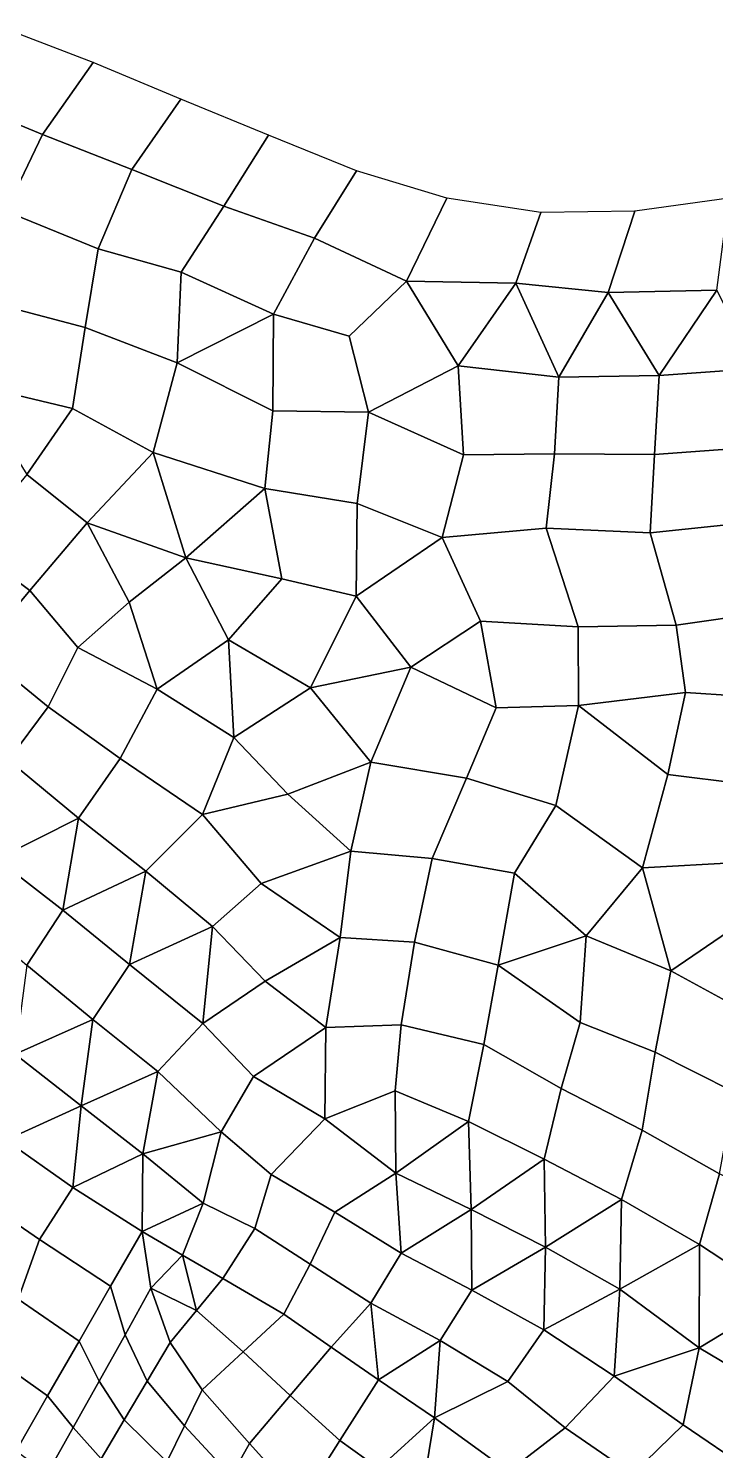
# Model space of a CAD drawing. Extents: x 380707 to 407438, y 6452841 to 6483357.
# Drawn here: x 396656.8 to 396801.6, y 6455589.2 to 6455888.6 of the extents above; entities that cross this region are included whole.
import ezdxf

# ---------------------------------------------------------------- set-up
doc = ezdxf.new("R2010")
doc.units = 0
for name, color, linetype in [('MESH_BOUND', 25, 'CONTINUOUS'), ('MESH_ELEMS', 18, 'CONTINUOUS'), ('MESH_NODES', 18, 'CONTINUOUS')]:
    doc.layers.add(name, color=color, linetype=linetype)

msp = doc.modelspace()

# ---------------------------------------------------------------- linework, layer by layer
at = {"layer": 'MESH_BOUND', "color": 25}
for points in [[(396670.457, 6455881.46, 0.426), (396651.767, 6455888.62, 0.791)], [(396688.934, 6455873.76, 0.204), (396670.457, 6455881.46, 0.426)], [(396707.431, 6455866.12, 0.424), (396688.934, 6455873.76, 0.204)], [(396725.992, 6455858.63, 0.507), (396707.431, 6455866.12, 0.424)], [(396745.035, 6455852.9, 0.64), (396725.992, 6455858.63, 0.507)], [(396764.818, 6455849.85, 0.974), (396745.035, 6455852.9, 0.64)], [(396804.449, 6455852.88, 0.989), (396784.624, 6455850.13, 0.457)], [(396784.624, 6455850.13, 0.457), (396764.818, 6455849.85, 0.974)]]:
    msp.add_polyline3d(points, dxfattribs=at)
at = {"layer": 'MESH_ELEMS', "color": 178}
for points in [[(396651.767, 6455888.62, 0.791), (396641.469, 6455873.9, 0.289), (396659.782, 6455866.28, 0.34), (396670.457, 6455881.46, 0.426)], [(396678.605, 6455858.92, 0.336), (396688.934, 6455873.76, 0.204), (396670.457, 6455881.46, 0.426), (396659.782, 6455866.28, 0.34)], [(396652.082, 6455850.16, 0.417), (396659.782, 6455866.28, 0.34), (396641.469, 6455873.9, 0.289), (396631.158, 6455860.95, 0.247)], [(396698.009, 6455851.22, 0.407), (396707.431, 6455866.12, 0.424), (396688.934, 6455873.76, 0.204), (396678.605, 6455858.92, 0.336)], [(396671.566, 6455842.21, 0.464), (396678.605, 6455858.92, 0.336), (396659.782, 6455866.28, 0.34), (396652.082, 6455850.16, 0.417)], [(396707.431, 6455866.12, 0.424), (396698.009, 6455851.22, 0.407), (396717.132, 6455844.47, 0.34), (396725.992, 6455858.63, 0.507)], [(396688.995, 6455837.29, 0.324), (396698.009, 6455851.22, 0.407), (396678.605, 6455858.92, 0.336), (396671.566, 6455842.21, 0.464)], [(396736.518, 6455835.38, 0.357), (396745.035, 6455852.9, 0.64), (396725.992, 6455858.63, 0.507), (396717.132, 6455844.47, 0.34)], [(396759.548, 6455835.01, 0.335), (396764.818, 6455849.85, 0.974), (396745.035, 6455852.9, 0.64), (396736.518, 6455835.38, 0.357)], [(396801.877, 6455833.48, 0.293), (396804.449, 6455852.88, 0.989), (396784.624, 6455850.13, 0.457), (396778.98, 6455833, 0.268)], [(396671.566, 6455842.21, 0.464), (396652.082, 6455850.16, 0.417), (396651.25, 6455830.31, 0.286), (396668.765, 6455825.64, 0.449)], [(396698.009, 6455851.22, 0.407), (396688.995, 6455837.29, 0.324), (396708.507, 6455828.48, 0.192), (396717.132, 6455844.47, 0.34)], [(396778.98, 6455833, 0.268), (396784.624, 6455850.13, 0.457), (396764.818, 6455849.85, 0.974), (396759.548, 6455835.01, 0.335)], [(396724.398, 6455823.82, 0.199), (396736.518, 6455835.38, 0.357), (396717.132, 6455844.47, 0.34), (396708.507, 6455828.48, 0.192)], [(396688.995, 6455837.29, 0.324), (396671.566, 6455842.21, 0.464), (396668.765, 6455825.64, 0.449), (396688.211, 6455818.22, 0.437)], [(396708.507, 6455828.48, 0.192), (396688.995, 6455837.29, 0.324), (396688.211, 6455818.22, 0.437), (396708.507, 6455828.48, 0.192)], [(396724.398, 6455823.82, 0.199), (396728.5, 6455807.8, 0.212), (396747.38, 6455817.59, 0.223), (396736.518, 6455835.38, 0.357)], [(396759.548, 6455835.01, 0.335), (396736.518, 6455835.38, 0.357), (396747.38, 6455817.59, 0.223), (396759.548, 6455835.01, 0.335)], [(396768.622, 6455815.2, 0.182), (396759.548, 6455835.01, 0.335), (396747.38, 6455817.59, 0.223), (396768.622, 6455815.2, 0.182)], [(396778.98, 6455833, 0.268), (396759.548, 6455835.01, 0.335), (396768.622, 6455815.2, 0.182), (396778.98, 6455833, 0.268)], [(396789.724, 6455815.55, 0.074), (396778.98, 6455833, 0.268), (396768.622, 6455815.2, 0.182), (396789.724, 6455815.55, 0.074)], [(396778.98, 6455833, 0.268), (396789.724, 6455815.55, 0.074), (396801.877, 6455833.48, 0.293), (396778.98, 6455833, 0.268)], [(396801.877, 6455833.48, 0.293), (396789.724, 6455815.55, 0.074), (396810.28, 6455817, 0.071), (396801.877, 6455833.48, 0.293)], [(396668.765, 6455825.64, 0.449), (396651.25, 6455830.31, 0.286), (396644.626, 6455813.74, -0.023), (396666.11, 6455808.63, 0.265)], [(396688.211, 6455818.22, 0.437), (396708.371, 6455808.11, 0.297), (396708.507, 6455828.48, 0.192), (396688.211, 6455818.22, 0.437)], [(396724.398, 6455823.82, 0.199), (396708.507, 6455828.48, 0.192), (396708.371, 6455808.11, 0.297), (396728.5, 6455807.8, 0.212)], [(396688.211, 6455818.22, 0.437), (396668.765, 6455825.64, 0.449), (396666.11, 6455808.63, 0.265), (396683.115, 6455799.33, 0.494)], [(396708.371, 6455808.11, 0.297), (396688.211, 6455818.22, 0.437), (396683.115, 6455799.33, 0.494), (396706.627, 6455791.72, 0.459)], [(396747.38, 6455817.59, 0.223), (396728.5, 6455807.8, 0.212), (396748.51, 6455798.87, 0.216), (396747.38, 6455817.59, 0.223)], [(396768.622, 6455815.2, 0.182), (396747.38, 6455817.59, 0.223), (396748.51, 6455798.87, 0.216), (396767.693, 6455799.06, 0.133)], [(396810.28, 6455817, 0.071), (396789.724, 6455815.55, 0.074), (396788.77, 6455798.88, 0.226), (396809.833, 6455800.43, 0.092)], [(396666.11, 6455808.63, 0.265), (396644.626, 6455813.74, -0.023), (396656.481, 6455794.68, -0.006), (396666.11, 6455808.63, 0.265)], [(396789.724, 6455815.55, 0.074), (396768.622, 6455815.2, 0.182), (396767.693, 6455799.06, 0.133), (396788.77, 6455798.88, 0.226)], [(396669.202, 6455784.55, 0.159), (396683.115, 6455799.33, 0.494), (396666.11, 6455808.63, 0.265), (396656.481, 6455794.68, -0.006)], [(396706.627, 6455791.72, 0.459), (396726.086, 6455788.6, 0.476), (396728.5, 6455807.8, 0.212), (396708.371, 6455808.11, 0.297)], [(396726.086, 6455788.6, 0.476), (396744.033, 6455781.46, 0.517), (396748.51, 6455798.87, 0.216), (396728.5, 6455807.8, 0.212)], [(396669.202, 6455784.55, 0.159), (396690.027, 6455777.18, 0.521), (396683.115, 6455799.33, 0.494), (396669.202, 6455784.55, 0.159)], [(396706.627, 6455791.72, 0.459), (396683.115, 6455799.33, 0.494), (396690.027, 6455777.18, 0.521), (396706.627, 6455791.72, 0.459)], [(396765.903, 6455783.42, 0.468), (396767.693, 6455799.06, 0.133), (396748.51, 6455798.87, 0.216), (396744.033, 6455781.46, 0.517)], [(396787.868, 6455782.44, 0.419), (396788.77, 6455798.88, 0.226), (396767.693, 6455799.06, 0.133), (396765.903, 6455783.42, 0.468)], [(396808.633, 6455784.56, 0.363), (396809.833, 6455800.43, 0.092), (396788.77, 6455798.88, 0.226), (396787.868, 6455782.44, 0.419)], [(396657.166, 6455770.31, -0.004), (396669.202, 6455784.55, 0.159), (396656.481, 6455794.68, -0.006), (396644.279, 6455779.83, -0.011)], [(396710.252, 6455772.7, 0.471), (396706.627, 6455791.72, 0.459), (396690.027, 6455777.18, 0.521), (396710.252, 6455772.7, 0.471)], [(396726.086, 6455788.6, 0.476), (396706.627, 6455791.72, 0.459), (396710.252, 6455772.7, 0.471), (396725.925, 6455769.07, 0.481)], [(396725.925, 6455769.07, 0.481), (396744.033, 6455781.46, 0.517), (396726.086, 6455788.6, 0.476), (396725.925, 6455769.07, 0.481)], [(396657.166, 6455770.31, -0.004), (396667.283, 6455758.24, -0.001), (396678.074, 6455767.81, 0.132), (396669.202, 6455784.55, 0.159)], [(396669.202, 6455784.55, 0.159), (396678.074, 6455767.81, 0.132), (396690.027, 6455777.18, 0.521), (396669.202, 6455784.55, 0.159)], [(396765.903, 6455783.42, 0.468), (396744.033, 6455781.46, 0.517), (396752.067, 6455763.82, 0.503), (396772.68, 6455762.63, 0.791)], [(396787.868, 6455782.44, 0.419), (396765.903, 6455783.42, 0.468), (396772.68, 6455762.63, 0.791), (396793.336, 6455762.99, 0.508)], [(396793.336, 6455762.99, 0.508), (396811.915, 6455765.65, 0.432), (396808.633, 6455784.56, 0.363), (396787.868, 6455782.44, 0.419)], [(396646.525, 6455757.56, -0.002), (396657.166, 6455770.31, -0.004), (396644.279, 6455779.83, -0.011), (396631.509, 6455769.69, -0.01)], [(396725.925, 6455769.07, 0.481), (396737.435, 6455754.14, 0.497), (396752.067, 6455763.82, 0.503), (396744.033, 6455781.46, 0.517)], [(396699.025, 6455759.9, 0.343), (396690.027, 6455777.18, 0.521), (396678.074, 6455767.81, 0.132), (396683.994, 6455749.49, 0)], [(396690.027, 6455777.18, 0.521), (396699.025, 6455759.9, 0.343), (396710.252, 6455772.7, 0.471), (396690.027, 6455777.18, 0.521)], [(396716.303, 6455749.78, 0.331), (396725.925, 6455769.07, 0.481), (396710.252, 6455772.7, 0.471), (396699.025, 6455759.9, 0.343)], [(396646.525, 6455757.56, -0.002), (396660.994, 6455745.77, -0.001), (396667.283, 6455758.24, -0.001), (396657.166, 6455770.31, -0.004)], [(396678.074, 6455767.81, 0.132), (396667.283, 6455758.24, -0.001), (396683.994, 6455749.49, 0), (396678.074, 6455767.81, 0.132)], [(396725.925, 6455769.07, 0.481), (396716.303, 6455749.78, 0.331), (396737.435, 6455754.14, 0.497), (396725.925, 6455769.07, 0.481)], [(396811.915, 6455765.65, 0.432), (396793.336, 6455762.99, 0.508), (396795.304, 6455748.82, 0.471), (396816.799, 6455747.41, 0.429)], [(396737.435, 6455754.14, 0.497), (396755.389, 6455745.59, 0.383), (396752.067, 6455763.82, 0.503), (396737.435, 6455754.14, 0.497)], [(396772.68, 6455762.63, 0.791), (396752.067, 6455763.82, 0.503), (396755.389, 6455745.59, 0.383), (396772.724, 6455746.09, 0.283)], [(396772.724, 6455746.09, 0.283), (396795.304, 6455748.82, 0.471), (396793.336, 6455762.99, 0.508), (396772.68, 6455762.63, 0.791)], [(396700.127, 6455739.31, 0), (396699.025, 6455759.9, 0.343), (396683.994, 6455749.49, 0), (396700.127, 6455739.31, 0)], [(396716.303, 6455749.78, 0.331), (396699.025, 6455759.9, 0.343), (396700.127, 6455739.31, 0), (396716.303, 6455749.78, 0.331)], [(396652.643, 6455734.55, -0.019), (396660.994, 6455745.77, -0.001), (396646.525, 6455757.56, -0.002), (396634.423, 6455746.29, 0.268)], [(396660.994, 6455745.77, -0.001), (396676.152, 6455734.87, 0), (396683.994, 6455749.49, 0), (396667.283, 6455758.24, -0.001)], [(396716.303, 6455749.78, 0.331), (396729.015, 6455734.13, -0.032), (396737.435, 6455754.14, 0.497), (396716.303, 6455749.78, 0.331)], [(396749.164, 6455730.76, 0.155), (396755.389, 6455745.59, 0.383), (396737.435, 6455754.14, 0.497), (396729.015, 6455734.13, -0.032)], [(396716.303, 6455749.78, 0.331), (396700.127, 6455739.31, 0), (396711.514, 6455727.41, -0.001), (396729.015, 6455734.13, -0.032)], [(396700.127, 6455739.31, 0), (396683.994, 6455749.49, 0), (396676.152, 6455734.87, 0), (396693.527, 6455723.14, 0)], [(396795.304, 6455748.82, 0.471), (396772.724, 6455746.09, 0.283), (396791.607, 6455731.55, 0.171), (396795.304, 6455748.82, 0.471)], [(396807.409, 6455729.56, 0.129), (396816.799, 6455747.41, 0.429), (396795.304, 6455748.82, 0.471), (396791.607, 6455731.55, 0.171)], [(396660.994, 6455745.77, -0.001), (396652.643, 6455734.55, -0.019), (396667.405, 6455722.34, 0.278), (396676.152, 6455734.87, 0)], [(396767.978, 6455725.03, 0.332), (396772.724, 6455746.09, 0.283), (396755.389, 6455745.59, 0.383), (396749.164, 6455730.76, 0.155)], [(396767.978, 6455725.03, 0.332), (396786.259, 6455711.85, 0.117), (396791.607, 6455731.55, 0.171), (396772.724, 6455746.09, 0.283)], [(396700.127, 6455739.31, 0), (396693.527, 6455723.14, 0), (396711.514, 6455727.41, -0.001), (396700.127, 6455739.31, 0)], [(396681.589, 6455711.16, 0.435), (396693.527, 6455723.14, 0), (396676.152, 6455734.87, 0), (396667.405, 6455722.34, 0.278)], [(396650.184, 6455713.73, 0.043), (396667.405, 6455722.34, 0.278), (396652.643, 6455734.55, -0.019), (396635.671, 6455725.03, 0.451)], [(396724.795, 6455715.39, -0.001), (396729.015, 6455734.13, -0.032), (396711.514, 6455727.41, -0.001), (396724.795, 6455715.39, -0.001)], [(396729.015, 6455734.13, -0.032), (396724.795, 6455715.39, -0.001), (396741.903, 6455713.84, 0.012), (396749.164, 6455730.76, 0.155)], [(396759.267, 6455710.79, 0.429), (396767.978, 6455725.03, 0.332), (396749.164, 6455730.76, 0.155), (396741.903, 6455713.84, 0.012)], [(396806.412, 6455713.03, 0.182), (396807.409, 6455729.56, 0.129), (396791.607, 6455731.55, 0.171), (396786.259, 6455711.85, 0.117)], [(396711.514, 6455727.41, -0.001), (396693.527, 6455723.14, 0), (396705.847, 6455708.61, 0.15), (396724.795, 6455715.39, -0.001)], [(396695.591, 6455699.51, 0.437), (396705.847, 6455708.61, 0.15), (396693.527, 6455723.14, 0), (396681.589, 6455711.16, 0.435)], [(396786.259, 6455711.85, 0.117), (396767.978, 6455725.03, 0.332), (396759.267, 6455710.79, 0.429), (396774.34, 6455697.59, 0.089)], [(396650.184, 6455713.73, 0.043), (396664.096, 6455702.99, -0.003), (396667.405, 6455722.34, 0.278), (396650.184, 6455713.73, 0.043)], [(396664.096, 6455702.99, -0.003), (396681.589, 6455711.16, 0.435), (396667.405, 6455722.34, 0.278), (396664.096, 6455702.99, -0.003)], [(396722.514, 6455697.21, 0.226), (396724.795, 6455715.39, -0.001), (396705.847, 6455708.61, 0.15), (396722.514, 6455697.21, 0.226)], [(396738.174, 6455696.24, 0.15), (396741.903, 6455713.84, 0.012), (396724.795, 6455715.39, -0.001), (396722.514, 6455697.21, 0.226)], [(396759.267, 6455710.79, 0.429), (396741.903, 6455713.84, 0.012), (396738.174, 6455696.24, 0.15), (396755.855, 6455691.42, 0.035)], [(396643.088, 6455702.64, 0.462), (396656.506, 6455691.36, 0.507), (396664.096, 6455702.99, -0.003), (396650.184, 6455713.73, 0.043)], [(396678.122, 6455691.55, 0.408), (396681.589, 6455711.16, 0.435), (396664.096, 6455702.99, -0.003), (396678.122, 6455691.55, 0.408)], [(396681.589, 6455711.16, 0.435), (396678.122, 6455691.55, 0.408), (396695.591, 6455699.51, 0.437), (396681.589, 6455711.16, 0.435)], [(396774.34, 6455697.59, 0.089), (396792.231, 6455690.16, 0.047), (396786.259, 6455711.85, 0.117), (396774.34, 6455697.59, 0.089)], [(396786.259, 6455711.85, 0.117), (396792.231, 6455690.16, 0.047), (396805.914, 6455699.53, 0.07), (396806.412, 6455713.03, 0.182)], [(396706.744, 6455688.04, 0.428), (396722.514, 6455697.21, 0.226), (396705.847, 6455708.61, 0.15), (396695.591, 6455699.51, 0.437)], [(396759.267, 6455710.79, 0.429), (396755.855, 6455691.42, 0.035), (396774.34, 6455697.59, 0.089), (396759.267, 6455710.79, 0.429)], [(396656.506, 6455691.36, 0.507), (396670.395, 6455679.93, 0.489), (396678.122, 6455691.55, 0.408), (396664.096, 6455702.99, -0.003)], [(396693.565, 6455679.11, 0.472), (396695.591, 6455699.51, 0.437), (396678.122, 6455691.55, 0.408), (396693.565, 6455679.11, 0.472)], [(396693.565, 6455679.11, 0.472), (396706.744, 6455688.04, 0.428), (396695.591, 6455699.51, 0.437), (396693.565, 6455679.11, 0.472)], [(396792.231, 6455690.16, 0.047), (396810.715, 6455680.11, -0.001), (396805.914, 6455699.53, 0.07), (396792.231, 6455690.16, 0.047)], [(396719.54, 6455678.23, 0.43), (396722.514, 6455697.21, 0.226), (396706.744, 6455688.04, 0.428), (396719.54, 6455678.23, 0.43)], [(396735.367, 6455678.79, 0.373), (396738.174, 6455696.24, 0.15), (396722.514, 6455697.21, 0.226), (396719.54, 6455678.23, 0.43)], [(396735.367, 6455678.79, 0.373), (396752.83, 6455674.65, 0.437), (396755.855, 6455691.42, 0.035), (396738.174, 6455696.24, 0.15)], [(396774.34, 6455697.59, 0.089), (396755.855, 6455691.42, 0.035), (396773.068, 6455679.32, 0.148), (396774.34, 6455697.59, 0.089)], [(396773.068, 6455679.32, 0.148), (396788.886, 6455673.09, 0.43), (396792.231, 6455690.16, 0.047), (396774.34, 6455697.59, 0.089)], [(396670.395, 6455679.93, 0.489), (396656.506, 6455691.36, 0.507), (396654.066, 6455672.63, 0.204), (396670.395, 6455679.93, 0.489)], [(396670.395, 6455679.93, 0.489), (396684.083, 6455669, 0.506), (396693.565, 6455679.11, 0.472), (396678.122, 6455691.55, 0.408)], [(396752.83, 6455674.65, 0.437), (396769.072, 6455665.39, 0.431), (396773.068, 6455679.32, 0.148), (396755.855, 6455691.42, 0.035)], [(396810.715, 6455680.11, -0.001), (396792.231, 6455690.16, 0.047), (396788.886, 6455673.09, 0.43), (396805.638, 6455664.62, 0.384)], [(396706.744, 6455688.04, 0.428), (396693.565, 6455679.11, 0.472), (396704.242, 6455667.97, 0.437), (396719.54, 6455678.23, 0.43)], [(396667.944, 6455661.78, 0.203), (396670.395, 6455679.93, 0.489), (396654.066, 6455672.63, 0.204), (396667.944, 6455661.78, 0.203)], [(396667.944, 6455661.78, 0.203), (396684.083, 6455669, 0.506), (396670.395, 6455679.93, 0.489), (396667.944, 6455661.78, 0.203)], [(396684.083, 6455669, 0.506), (396697.437, 6455656.3, 0.471), (396704.242, 6455667.97, 0.437), (396693.565, 6455679.11, 0.472)], [(396719.54, 6455678.23, 0.43), (396704.242, 6455667.97, 0.437), (396719.308, 6455659.01, 0.399), (396719.54, 6455678.23, 0.43)], [(396734.133, 6455664.92, 0.438), (396735.367, 6455678.79, 0.373), (396719.54, 6455678.23, 0.43), (396719.308, 6455659.01, 0.399)], [(396752.83, 6455674.65, 0.437), (396735.367, 6455678.79, 0.373), (396734.133, 6455664.92, 0.438), (396749.555, 6455658.47, 0.453)], [(396788.886, 6455673.09, 0.43), (396773.068, 6455679.32, 0.148), (396769.072, 6455665.39, 0.431), (396786.147, 6455656.62, 0.46)], [(396667.944, 6455661.78, 0.203), (396654.066, 6455672.63, 0.204), (396652.078, 6455654.51, -0.714), (396667.944, 6455661.78, 0.203)], [(396769.072, 6455665.39, 0.431), (396752.83, 6455674.65, 0.437), (396749.555, 6455658.47, 0.453), (396765.494, 6455650.53, 0.518)], [(396805.638, 6455664.62, 0.384), (396788.886, 6455673.09, 0.43), (396786.147, 6455656.62, 0.46), (396802.47, 6455647.43, 0.416)], [(396667.944, 6455661.78, 0.203), (396680.929, 6455651.69, 0.378), (396684.083, 6455669, 0.506), (396667.944, 6455661.78, 0.203)], [(396697.437, 6455656.3, 0.471), (396684.083, 6455669, 0.506), (396680.929, 6455651.69, 0.378), (396697.437, 6455656.3, 0.471)], [(396708.017, 6455647.29, 0.352), (396719.308, 6455659.01, 0.399), (396704.242, 6455667.97, 0.437), (396697.437, 6455656.3, 0.471)], [(396734.133, 6455664.92, 0.438), (396719.308, 6455659.01, 0.399), (396734.289, 6455647.6, 0.483), (396734.133, 6455664.92, 0.438)], [(396749.555, 6455658.47, 0.453), (396734.133, 6455664.92, 0.438), (396734.289, 6455647.6, 0.483), (396749.555, 6455658.47, 0.453)], [(396786.147, 6455656.62, 0.46), (396769.072, 6455665.39, 0.431), (396765.494, 6455650.53, 0.518), (396781.81, 6455642.03, -0.108)], [(396666.209, 6455644.57, -0.691), (396667.944, 6455661.78, 0.203), (396652.078, 6455654.51, -0.714), (396666.209, 6455644.57, -0.691)], [(396666.209, 6455644.57, -0.691), (396680.929, 6455651.69, 0.378), (396667.944, 6455661.78, 0.203), (396666.209, 6455644.57, -0.691)], [(396721.426, 6455639.35, 0.344), (396734.289, 6455647.6, 0.483), (396719.308, 6455659.01, 0.399), (396708.017, 6455647.29, 0.352)], [(396749.555, 6455658.47, 0.453), (396734.289, 6455647.6, 0.483), (396750.108, 6455639.91, 0.511), (396749.555, 6455658.47, 0.453)], [(396749.555, 6455658.47, 0.453), (396750.108, 6455639.91, 0.511), (396765.494, 6455650.53, 0.518), (396749.555, 6455658.47, 0.453)], [(396652.078, 6455654.51, -0.714), (396643.793, 6455644.14, -1.27), (396659.188, 6455633.65, -1.301), (396666.209, 6455644.57, -0.691)], [(396697.437, 6455656.3, 0.471), (396680.929, 6455651.69, 0.378), (396693.64, 6455641.26, 0.101), (396697.437, 6455656.3, 0.471)], [(396708.017, 6455647.29, 0.352), (396697.437, 6455656.3, 0.471), (396693.64, 6455641.26, 0.101), (396704.58, 6455635.92, 0.146)], [(396781.81, 6455642.03, -0.108), (396798.218, 6455632.56, 0.426), (396802.47, 6455647.43, 0.416), (396786.147, 6455656.62, 0.46)], [(396666.209, 6455644.57, -0.691), (396680.799, 6455635.32, -0.514), (396680.929, 6455651.69, 0.378), (396666.209, 6455644.57, -0.691)], [(396680.799, 6455635.32, -0.514), (396693.64, 6455641.26, 0.101), (396680.929, 6455651.69, 0.378), (396680.799, 6455635.32, -0.514)], [(396765.494, 6455650.53, 0.518), (396750.108, 6455639.91, 0.511), (396765.818, 6455631.98, 0.544), (396765.494, 6455650.53, 0.518)], [(396765.818, 6455631.98, 0.544), (396781.81, 6455642.03, -0.108), (396765.494, 6455650.53, 0.518), (396765.818, 6455631.98, 0.544)], [(396716.223, 6455628.44, 0.256), (396721.426, 6455639.35, 0.344), (396708.017, 6455647.29, 0.352), (396704.58, 6455635.92, 0.146)], [(396721.426, 6455639.35, 0.344), (396735.383, 6455630.75, 0.395), (396734.289, 6455647.6, 0.483), (396721.426, 6455639.35, 0.344)], [(396750.108, 6455639.91, 0.511), (396734.289, 6455647.6, 0.483), (396735.383, 6455630.75, 0.395), (396750.108, 6455639.91, 0.511)], [(396798.218, 6455632.56, 0.426), (396815.435, 6455621.3, 0.107), (396817.576, 6455640.13, 0.418), (396802.47, 6455647.43, 0.416)], [(396643.793, 6455644.14, -1.27), (396640.591, 6455630.46, -0.891), (396654.694, 6455621.03, -0.972), (396659.188, 6455633.65, -1.301)], [(396666.209, 6455644.57, -0.691), (396659.188, 6455633.65, -1.301), (396674.16, 6455623.78, -1.253), (396680.799, 6455635.32, -0.514)], [(396781.81, 6455642.03, -0.108), (396765.818, 6455631.98, 0.544), (396781.466, 6455623.17, -0.007), (396781.81, 6455642.03, -0.108)], [(396781.466, 6455623.17, -0.007), (396798.218, 6455632.56, 0.426), (396781.81, 6455642.03, -0.108), (396781.466, 6455623.17, -0.007)], [(396689.292, 6455630.35, -0.374), (396693.64, 6455641.26, 0.101), (396680.799, 6455635.32, -0.514), (396689.292, 6455630.35, -0.374)], [(396704.58, 6455635.92, 0.146), (396693.64, 6455641.26, 0.101), (396689.292, 6455630.35, -0.374), (396697.787, 6455625.38, -0.362)], [(396716.223, 6455628.44, 0.256), (396728.958, 6455620.21, 0.316), (396735.383, 6455630.75, 0.395), (396721.426, 6455639.35, 0.344)], [(396750.303, 6455622.93, 0.31), (396750.108, 6455639.91, 0.511), (396735.383, 6455630.75, 0.395), (396750.303, 6455622.93, 0.31)], [(396765.818, 6455631.98, 0.544), (396750.108, 6455639.91, 0.511), (396750.303, 6455622.93, 0.31), (396765.818, 6455631.98, 0.544)], [(396659.188, 6455633.65, -1.301), (396654.694, 6455621.03, -0.972), (396667.52, 6455612.24, -1.046), (396674.16, 6455623.78, -1.253)], [(396682.654, 6455623.35, -1.104), (396680.799, 6455635.32, -0.514), (396674.16, 6455623.78, -1.253), (396677.188, 6455613.58, -1.206)], [(396682.654, 6455623.35, -1.104), (396689.292, 6455630.35, -0.374), (396680.799, 6455635.32, -0.514), (396682.654, 6455623.35, -1.104)], [(396710.665, 6455617.88, -0.196), (396716.223, 6455628.44, 0.256), (396704.58, 6455635.92, 0.146), (396697.787, 6455625.38, -0.362)], [(396689.292, 6455630.35, -0.374), (396682.654, 6455623.35, -1.104), (396692.234, 6455618.65, -0.871), (396689.292, 6455630.35, -0.374)], [(396692.234, 6455618.65, -0.871), (396697.787, 6455625.38, -0.362), (396689.292, 6455630.35, -0.374), (396692.234, 6455618.65, -0.871)], [(396743.615, 6455612.39, 0.326), (396750.303, 6455622.93, 0.31), (396735.383, 6455630.75, 0.395), (396728.958, 6455620.21, 0.316)], [(396765.818, 6455631.98, 0.544), (396750.303, 6455622.93, 0.31), (396765.443, 6455614.6, 0.539), (396765.818, 6455631.98, 0.544)], [(396781.466, 6455623.17, -0.007), (396765.818, 6455631.98, 0.544), (396765.443, 6455614.6, 0.539), (396781.466, 6455623.17, -0.007)], [(396781.466, 6455623.17, -0.007), (396798.145, 6455610.79, 0.39), (396798.218, 6455632.56, 0.426), (396781.466, 6455623.17, -0.007)], [(396798.218, 6455632.56, 0.426), (396798.145, 6455610.79, 0.39), (396815.435, 6455621.3, 0.107), (396798.218, 6455632.56, 0.426)], [(396710.665, 6455617.88, -0.196), (396720.633, 6455610.95, -0.041), (396728.958, 6455620.21, 0.316), (396716.223, 6455628.44, 0.256)], [(396697.787, 6455625.38, -0.362), (396692.234, 6455618.65, -0.871), (396702.073, 6455609.94, -0.842), (396710.665, 6455617.88, -0.196)], [(396654.694, 6455621.03, -0.972), (396648.072, 6455609.74, -0.617), (396660.88, 6455600.7, -0.863), (396667.52, 6455612.24, -1.046)], [(396677.188, 6455613.58, -1.206), (396674.16, 6455623.78, -1.253), (396667.52, 6455612.24, -1.046), (396671.723, 6455603.8, -0.925)], [(396686.68, 6455611.93, -1.19), (396682.654, 6455623.35, -1.104), (396677.188, 6455613.58, -1.206), (396681.838, 6455603.78, -1.181)], [(396686.68, 6455611.93, -1.19), (396692.234, 6455618.65, -0.871), (396682.654, 6455623.35, -1.104), (396686.68, 6455611.93, -1.19)], [(396757.859, 6455603.71, 0.249), (396765.443, 6455614.6, 0.539), (396750.303, 6455622.93, 0.31), (396743.615, 6455612.39, 0.326)], [(396781.466, 6455623.17, -0.007), (396765.443, 6455614.6, 0.539), (396780.261, 6455604.85, 0.418), (396781.466, 6455623.17, -0.007)], [(396780.261, 6455604.85, 0.418), (396798.145, 6455610.79, 0.39), (396781.466, 6455623.17, -0.007), (396780.261, 6455604.85, 0.418)], [(396815.435, 6455621.3, 0.107), (396798.145, 6455610.79, 0.39), (396814.606, 6455601.07, 0.299), (396815.435, 6455621.3, 0.107)], [(396692.234, 6455618.65, -0.871), (396686.68, 6455611.93, -1.19), (396693.48, 6455602, -1.195), (396702.073, 6455609.94, -0.842)], [(396728.958, 6455620.21, 0.316), (396720.633, 6455610.95, -0.041), (396730.631, 6455604.06, 0.109), (396728.958, 6455620.21, 0.316)], [(396728.958, 6455620.21, 0.316), (396730.631, 6455604.06, 0.109), (396743.615, 6455612.39, 0.326), (396728.958, 6455620.21, 0.316)], [(396702.073, 6455609.94, -0.842), (396712.021, 6455600.8, -0.804), (396720.633, 6455610.95, -0.041), (396710.665, 6455617.88, -0.196)], [(396671.723, 6455603.8, -0.925), (396667.52, 6455612.24, -1.046), (396660.88, 6455600.7, -0.863), (396666.258, 6455594.03, -0.903)], [(396681.838, 6455603.78, -1.181), (396677.188, 6455613.58, -1.206), (396671.723, 6455603.8, -0.925), (396676.995, 6455595.62, -0.963)], [(396742.371, 6455596.07, 0.238), (396743.615, 6455612.39, 0.326), (396730.631, 6455604.06, 0.109), (396742.371, 6455596.07, 0.238)], [(396757.859, 6455603.71, 0.249), (396743.615, 6455612.39, 0.326), (396742.371, 6455596.07, 0.238), (396757.859, 6455603.71, 0.249)], [(396769.966, 6455593.99, 0.107), (396780.261, 6455604.85, 0.418), (396765.443, 6455614.6, 0.539), (396757.859, 6455603.71, 0.249)], [(396648.072, 6455609.74, -0.617), (396641.514, 6455598.39, -0.032), (396654.24, 6455589.15, -0.355), (396660.88, 6455600.7, -0.863)], [(396693.48, 6455602, -1.195), (396686.68, 6455611.93, -1.19), (396681.838, 6455603.78, -1.181), (396689.73, 6455594.39, -1.167)], [(396693.48, 6455602, -1.195), (396703.41, 6455590.66, -1.075), (396712.021, 6455600.8, -0.804), (396702.073, 6455609.94, -0.842)], [(396712.021, 6455600.8, -0.804), (396722.491, 6455591.29, -0.771), (396730.631, 6455604.06, 0.109), (396720.633, 6455610.95, -0.041)], [(396798.145, 6455610.79, 0.39), (396780.261, 6455604.85, 0.418), (396794.768, 6455594.62, 0.436), (396798.145, 6455610.79, 0.39)], [(396794.768, 6455594.62, 0.436), (396808.648, 6455585.23, 0.406), (396814.606, 6455601.07, 0.299), (396798.145, 6455610.79, 0.39)], [(396676.995, 6455595.62, -0.963), (396671.723, 6455603.8, -0.925), (396666.258, 6455594.03, -0.903), (396672.153, 6455587.47, -0.925)], [(396689.73, 6455594.39, -1.167), (396681.838, 6455603.78, -1.181), (396676.995, 6455595.62, -0.963), (396685.981, 6455586.79, -1.164)], [(396730.631, 6455604.06, 0.109), (396722.491, 6455591.29, -0.771), (396730.655, 6455585.39, -0.851), (396742.371, 6455596.07, 0.238)], [(396757.968, 6455584.77, 0.044), (396769.966, 6455593.99, 0.107), (396757.859, 6455603.71, 0.249), (396742.371, 6455596.07, 0.238)], [(396784.111, 6455584.24, 0.132), (396794.768, 6455594.62, 0.436), (396780.261, 6455604.85, 0.418), (396769.966, 6455593.99, 0.107)], [(396666.258, 6455594.03, -0.903), (396660.88, 6455600.7, -0.863), (396654.24, 6455589.15, -0.355), (396660.792, 6455584.25, -0.425)], [(396703.41, 6455590.66, -1.075), (396693.48, 6455602, -1.195), (396689.73, 6455594.39, -1.167), (396699.529, 6455583.79, -1.151)], [(396703.41, 6455590.66, -1.075), (396714.351, 6455578.52, -0.865), (396722.491, 6455591.29, -0.771), (396712.021, 6455600.8, -0.804)], [(396672.153, 6455587.47, -0.925), (396666.258, 6455594.03, -0.903), (396660.792, 6455584.25, -0.425), (396667.31, 6455579.31, -0.408)], [(396685.981, 6455586.79, -1.164), (396676.995, 6455595.62, -0.963), (396672.153, 6455587.47, -0.925), (396682.231, 6455579.18, -1.179)], [(396699.529, 6455583.79, -1.151), (396689.73, 6455594.39, -1.167), (396685.981, 6455586.79, -1.164), (396695.883, 6455577.32, -1.429)], [(396742.371, 6455596.07, 0.238), (396730.655, 6455585.39, -0.851), (396739.66, 6455579.27, -0.827), (396742.371, 6455596.07, 0.238)], [(396742.371, 6455596.07, 0.238), (396739.66, 6455579.27, -0.827), (396748.994, 6455572.11, -0.821), (396757.968, 6455584.77, 0.044)], [(396796.632, 6455574.61, 0.15), (396808.648, 6455585.23, 0.406), (396794.768, 6455594.62, 0.436), (396784.111, 6455584.24, 0.132)], [(396722.491, 6455591.29, -0.771), (396714.351, 6455578.52, -0.865), (396722.853, 6455572.05, -0.725), (396730.655, 6455585.39, -0.851)], [(396769.966, 6455593.99, 0.107), (396757.968, 6455584.77, 0.044), (396771.27, 6455573.49, -0.094), (396784.111, 6455584.24, 0.132)], [(396714.351, 6455578.52, -0.865), (396703.41, 6455590.66, -1.075), (396699.529, 6455583.79, -1.151), (396708.618, 6455570.6, -1.159)]]:
    msp.add_3dface(points, dxfattribs=at)
at = {"layer": 'MESH_NODES', "color": 18}
for p in [(396670.457, 6455881.46, 0.426), (396688.934, 6455873.76, 0.204), (396659.782, 6455866.28, 0.34), (396707.431, 6455866.12, 0.424), (396678.605, 6455858.92, 0.336), (396725.992, 6455858.63, 0.507), (396745.035, 6455852.9, 0.64), (396698.009, 6455851.22, 0.407), (396764.818, 6455849.85, 0.974), (396784.624, 6455850.13, 0.457), (396717.132, 6455844.47, 0.34), (396671.566, 6455842.21, 0.464), (396688.995, 6455837.29, 0.324), (396736.518, 6455835.38, 0.357), (396759.548, 6455835.01, 0.335), (396778.98, 6455833, 0.268), (396708.507, 6455828.48, 0.192), (396668.765, 6455825.64, 0.449), (396724.398, 6455823.82, 0.199), (396688.211, 6455818.22, 0.437), (396747.38, 6455817.59, 0.223), (396768.622, 6455815.2, 0.182), (396789.724, 6455815.55, 0.074), (396666.11, 6455808.63, 0.265), (396708.371, 6455808.11, 0.297), (396728.5, 6455807.8, 0.212), (396683.115, 6455799.33, 0.494), (396748.51, 6455798.87, 0.216), (396767.693, 6455799.06, 0.133), (396788.77, 6455798.88, 0.226), (396706.627, 6455791.72, 0.459), (396726.086, 6455788.6, 0.476), (396669.202, 6455784.55, 0.159), (396765.903, 6455783.42, 0.468), (396744.033, 6455781.46, 0.517), (396787.868, 6455782.44, 0.419), (396690.027, 6455777.18, 0.521), (396710.252, 6455772.7, 0.471), (396657.166, 6455770.31, -0.004), (396678.074, 6455767.81, 0.132), (396725.925, 6455769.07, 0.481), (396752.067, 6455763.82, 0.503), (396772.68, 6455762.63, 0.791), (396793.336, 6455762.99, 0.508), (396699.025, 6455759.9, 0.343), (396667.283, 6455758.24, -0.001), (396737.435, 6455754.14, 0.497), (396716.303, 6455749.78, 0.331), (396683.994, 6455749.49, 0), (396795.304, 6455748.82, 0.471), (396660.994, 6455745.77, -0.001), (396755.389, 6455745.59, 0.383), (396772.724, 6455746.09, 0.283), (396700.127, 6455739.31, 0), (396676.152, 6455734.87, 0), (396729.015, 6455734.13, -0.032), (396749.164, 6455730.76, 0.155), (396791.607, 6455731.55, 0.171), (396711.514, 6455727.41, -0.001), (396693.527, 6455723.14, 0), (396767.978, 6455725.03, 0.332), (396667.405, 6455722.34, 0.278), (396724.795, 6455715.39, -0.001), (396741.903, 6455713.84, 0.012), (396681.589, 6455711.16, 0.435), (396786.259, 6455711.85, 0.117), (396705.847, 6455708.61, 0.15), (396759.267, 6455710.79, 0.429), (396664.096, 6455702.99, -0.003), (396695.591, 6455699.51, 0.437), (396722.514, 6455697.21, 0.226), (396738.174, 6455696.24, 0.15), (396774.34, 6455697.59, 0.089), (396678.122, 6455691.55, 0.408), (396755.855, 6455691.42, 0.035), (396792.231, 6455690.16, 0.047), (396706.744, 6455688.04, 0.428), (396670.395, 6455679.93, 0.489), (396693.565, 6455679.11, 0.472), (396719.54, 6455678.23, 0.43), (396735.367, 6455678.79, 0.373), (396773.068, 6455679.32, 0.148), (396752.83, 6455674.65, 0.437), (396788.886, 6455673.09, 0.43), (396684.083, 6455669, 0.506), (396704.242, 6455667.97, 0.437), (396734.133, 6455664.92, 0.438), (396769.072, 6455665.39, 0.431), (396667.944, 6455661.78, 0.203), (396719.308, 6455659.01, 0.399), (396749.555, 6455658.47, 0.453), (396697.437, 6455656.3, 0.471), (396786.147, 6455656.62, 0.46), (396680.929, 6455651.69, 0.378), (396765.494, 6455650.53, 0.518), (396708.017, 6455647.29, 0.352), (396734.289, 6455647.6, 0.483), (396666.209, 6455644.57, -0.691), (396781.81, 6455642.03, -0.108), (396693.64, 6455641.26, 0.101), (396721.426, 6455639.35, 0.344), (396750.108, 6455639.91, 0.511), (396659.188, 6455633.65, -1.301), (396680.799, 6455635.32, -0.514), (396704.58, 6455635.92, 0.146), (396689.292, 6455630.35, -0.374), (396735.383, 6455630.75, 0.395), (396765.818, 6455631.98, 0.544), (396798.218, 6455632.56, 0.426), (396716.223, 6455628.44, 0.256), (396697.787, 6455625.38, -0.362), (396674.16, 6455623.78, -1.253), (396682.654, 6455623.35, -1.104), (396750.303, 6455622.93, 0.31), (396781.466, 6455623.17, -0.007), (396692.234, 6455618.65, -0.871), (396728.958, 6455620.21, 0.316), (396710.665, 6455617.88, -0.196), (396667.52, 6455612.24, -1.046), (396677.188, 6455613.58, -1.206), (396743.615, 6455612.39, 0.326), (396765.443, 6455614.6, 0.539), (396686.68, 6455611.93, -1.19), (396702.073, 6455609.94, -0.842), (396720.633, 6455610.95, -0.041), (396798.145, 6455610.79, 0.39), (396671.723, 6455603.8, -0.925), (396681.838, 6455603.78, -1.181), (396730.631, 6455604.06, 0.109), (396757.859, 6455603.71, 0.249), (396780.261, 6455604.85, 0.418), (396660.88, 6455600.7, -0.863), (396693.48, 6455602, -1.195), (396712.021, 6455600.8, -0.804), (396666.258, 6455594.03, -0.903), (396676.995, 6455595.62, -0.963), (396689.73, 6455594.39, -1.167), (396742.371, 6455596.07, 0.238), (396794.768, 6455594.62, 0.436), (396722.491, 6455591.29, -0.771), (396769.966, 6455593.99, 0.107), (396703.41, 6455590.66, -1.075)]:
    msp.add_point(p, dxfattribs=at)

doc.saveas('drawing.dxf')
